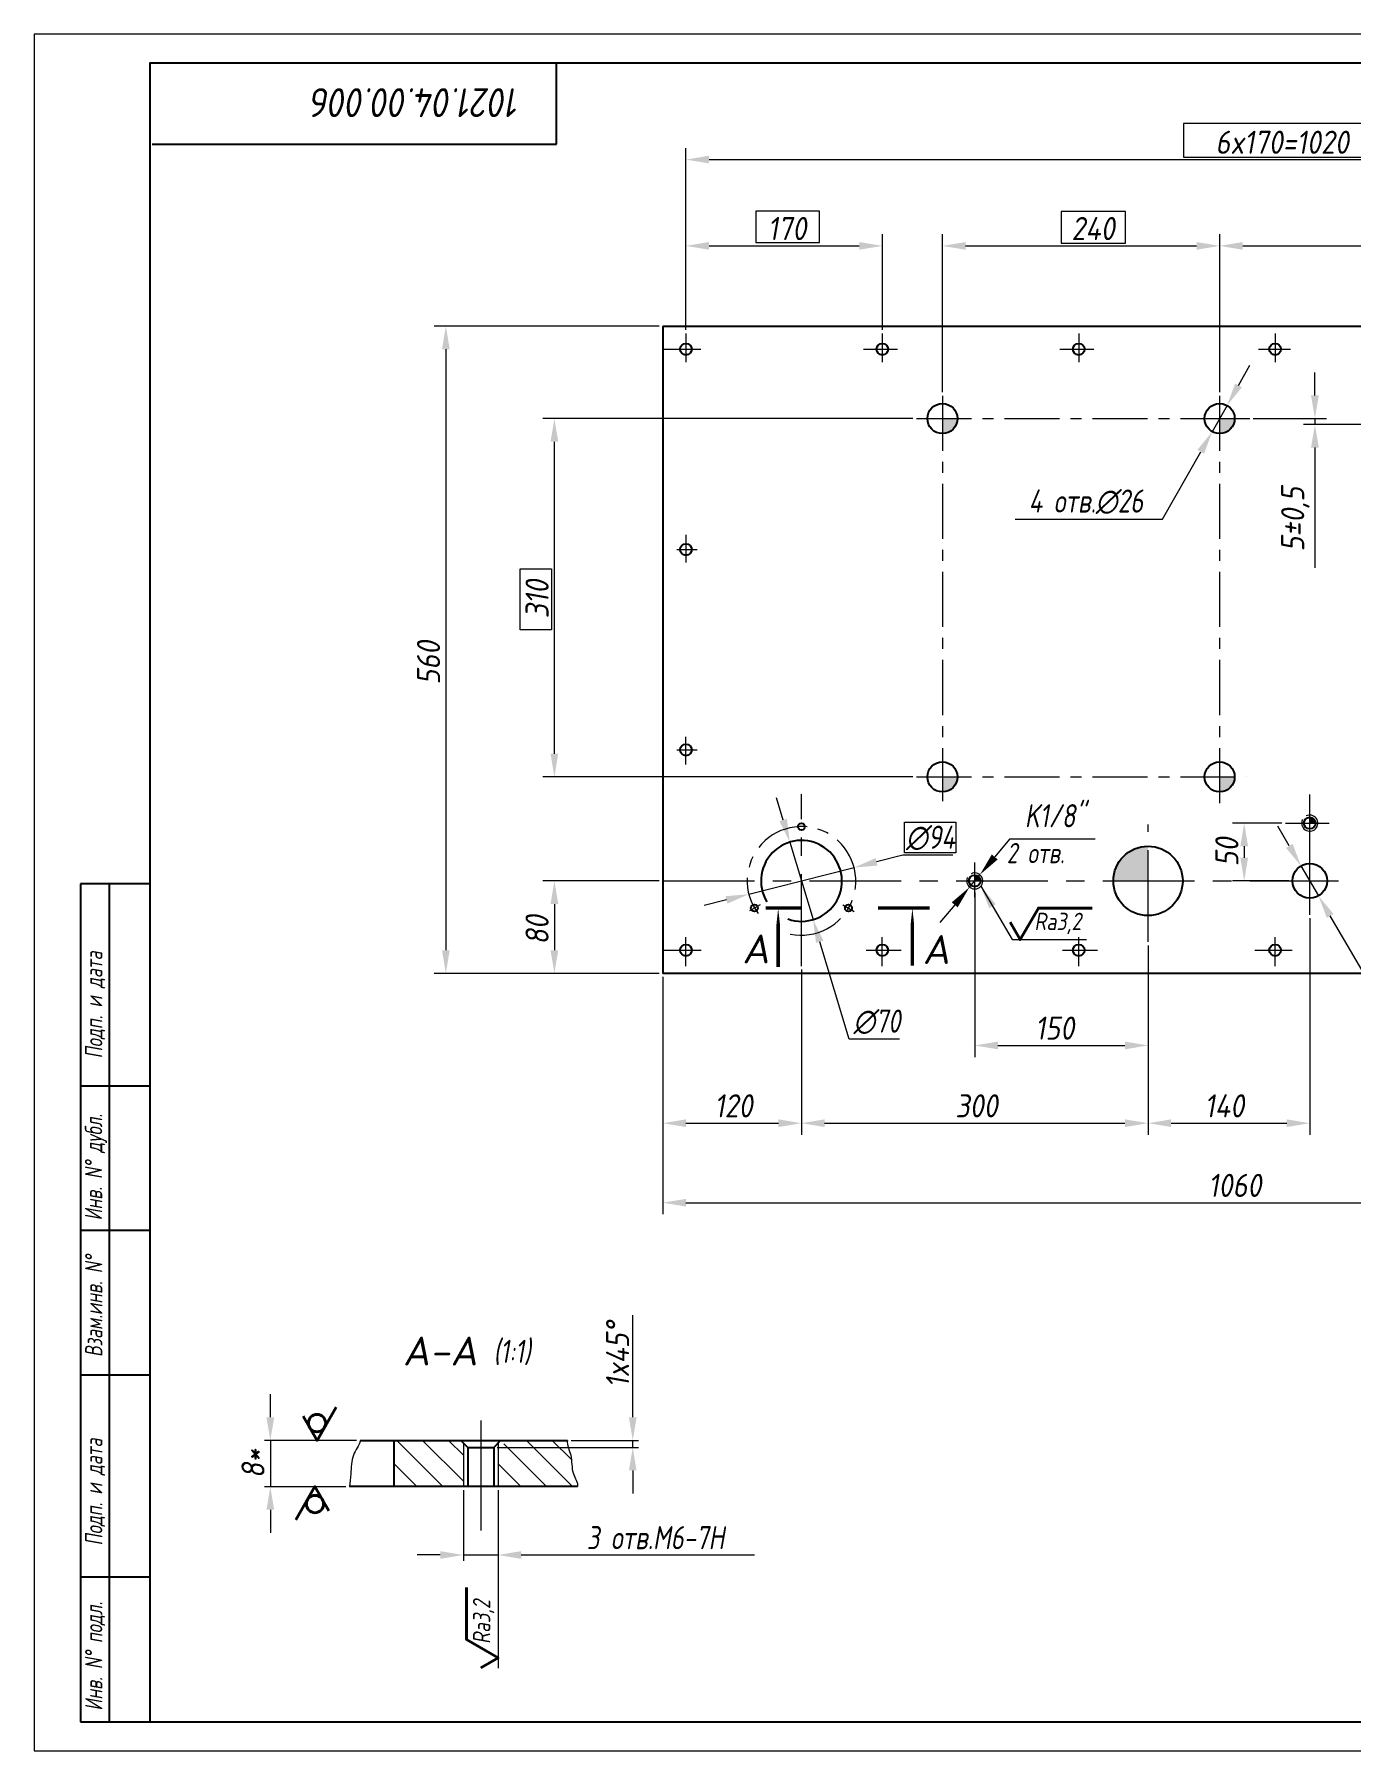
# Model space of a CAD drawing. Header units: millimetres. Extents: x 2375 to 2795, y 86 to 383.
# Drawn here: x 2374.9 to 2602.8, y 85.9 to 382.9 of the extents above; entities that cross this region are included whole.
import ezdxf

# ---------------------------------------------------------------- set-up
doc = ezdxf.new("R2010")
doc.units = ezdxf.units.MM
doc.linetypes.add('CENTER', pattern=[50.8, 31.75, -6.35, 6.35, -6.35])
for name, color, linetype, lineweight in [('Ax', 1, 'CENTER', 18), ('Dim', 3, 'Continuous', 40), ('Hatch', 5, 'Continuous', 18), ('Slim', 8, 'Continuous', 18), ('Text', 2, 'Continuous', 40), ('Wide', 31, 'Continuous', 60)]:
    doc.layers.add(name, color=color, linetype=linetype, lineweight=lineweight)
doc.styles.add('курсив', font='romans.shx', dxfattribs={"oblique": 10})
doc.styles.add('курсив 0_75', font='romans.shx', dxfattribs={"width": 0.75, "oblique": 10})
doc.styles.add('курсив 0_85', font='romans.shx', dxfattribs={"width": 0.85, "oblique": 10})
doc.dimstyles.new('L.Arrow', dxfattribs={"dimtxt": 4, "dimasz": 4, "dimexe": 2, "dimexo": 0.625, "dimgap": 1, "dimtad": 1, "dimlfac": 5, "dimtxsty": 'курсив 0_85', "dimcen": 0, "dimclrd": 256, "dimclre": 256, "dimclrt": 256, "dimadec": 1, "dimazin": 0, "dimtp": 0.0165, "dimtm": 0.0075, "dimtfac": 1, "dimtmove": 0, "dimatfit": 3, "dimfxl": 1, "dimlwd": 18, "dimlwe": 18, "dimarcsym": 0})
doc.dimstyles.new('к1_1', dxfattribs={"dimtxt": 4, "dimasz": 4, "dimexe": 1, "dimexo": 0.625, "dimtad": 1, "dimtxsty": 'курсив 0_85', "dimcen": 0, "dimadec": 0, "dimazin": 0, "dimtfac": 1, "dimtmove": 0, "dimatfit": 3, "dimldrblk": 'DOTSMALL', "dimfxl": 1, "dimlwd": 18, "dimlwe": 18, "dimarcsym": 0})
doc.dimstyles.new('к1_1с', dxfattribs={"dimtxt": 4, "dimasz": 4, "dimexe": 1, "dimexo": 0.625, "dimgap": 1, "dimtad": 1, "dimtxsty": 'курсив 0_85', "dimcen": 0, "dimadec": 0, "dimazin": 0, "dimtfac": 1, "dimtmove": 0, "dimatfit": 3, "dimldrblk": 'DOTSMALL', "dimfxl": 1, "dimlwd": 18, "dimlwe": 18, "dimarcsym": 0})
doc.dimstyles.new('к1_1св', dxfattribs={"dimtxt": 4, "dimasz": 4, "dimexe": 2, "dimexo": 0.625, "dimgap": 1, "dimtad": 1, "dimtoh": 1, "dimtxsty": 'курсив 0_75', "dimcen": 0, "dimadec": 0, "dimazin": 0, "dimtfac": 1, "dimtmove": 0, "dimatfit": 3, "dimldrblk": 'DOTSMALL', "dimfxl": 1, "dimlwd": 18, "dimlwe": 18, "dimarcsym": 0})
doc.dimstyles.new('к1_5', dxfattribs={"dimtxt": 4, "dimasz": 4, "dimexe": 2, "dimexo": 0.625, "dimgap": 1, "dimtad": 1, "dimlfac": 5, "dimtxsty": 'курсив 0_85', "dimcen": 0, "dimadec": 1, "dimazin": 0, "dimtp": 0.0165, "dimtm": 0.0075, "dimtfac": 1, "dimtmove": 0, "dimatfit": 3, "dimldrblk": 'DOTSMALL', "dimfxl": 1, "dimlwd": 18, "dimlwe": 18, "dimarcsym": 0})

# ---------------------------------------------------------------- blocks, each defined once
blk = doc.blocks.new('*D201')
at = {"layer": 'Defpoints', "color": 0, "transparency": 16777216}
for p in [(2483.74, 236.39), (2464.96, 220.39), (2483.74, 220.39)]:
    blk.add_point(p, dxfattribs=at)
at = {"layer": 'Dim', "color": 0, "lineweight": 18, "transparency": 16777216}
for p, q in [((2483.11, 236.39), (2462.96, 236.39)), ((2464.96, 232.39), (2464.96, 224.39)), ((2483.11, 220.39), (2462.96, 220.39))]:
    blk.add_line(p, q, dxfattribs=at)
at = {"layer": 'Dim', "color": 0, "transparency": 16777216}
for points in [[(2464.29, 232.39), (2465.63, 232.39), (2464.96, 236.39)], [(2464.29, 224.39), (2465.63, 224.39), (2464.96, 220.39)]]:
    blk.add_solid(points, dxfattribs=at)
at = {"layer": 'Dim', "color": 0, "transparency": 16777216, "insert": (2461.96, 227.92), "char_height": 4, "attachment_point": 5, "rotation": 90, "style": 'курсив 0_85'}
blk.add_mtext('80', dxfattribs=at)
blk = doc.blocks.new('_DotSmall')
at = {"color": 0, "linetype": 'ByBlock', "const_width": 0.5}
blk.add_lwpolyline([(-122670.927, 17467.939, 1), (-122670.802, 17467.939, 1)], format="xyb", close=True, dxfattribs=at)
blk = doc.blocks.new('*D203')
at = {"layer": 'Defpoints', "color": 0, "transparency": 16777216}
for p in [(2464.96, 316.39), (2527.63, 316.39), (2527.63, 254.39)]:
    blk.add_point(p, dxfattribs=at)
at = {"layer": 'Dim', "color": 0, "lineweight": 18, "transparency": 16777216}
for p, q in [((2527.01, 316.39), (2462.96, 316.39)), ((2464.96, 258.39), (2464.96, 312.39)), ((2527.01, 254.39), (2462.96, 254.39))]:
    blk.add_line(p, q, dxfattribs=at)
at = {"layer": 'Dim', "color": 0, "transparency": 16777216}
for points in [[(2464.29, 312.39), (2465.63, 312.39), (2464.96, 316.39)], [(2464.29, 258.39), (2465.63, 258.39), (2464.96, 254.39)]]:
    blk.add_solid(points, dxfattribs=at)
at = {"layer": 'Dim', "color": 0, "transparency": 16777216, "insert": (2461.96, 285.16), "char_height": 4, "attachment_point": 5, "rotation": 90, "style": 'курсив 0_85'}
blk.add_mtext('310', dxfattribs=at)
blk = doc.blocks.new('*D204')
at = {"layer": 'Defpoints', "color": 0, "transparency": 16777216}
for p in [(2483.74, 220.39), (2507.74, 221.66), (2507.74, 194.47)]:
    blk.add_point(p, dxfattribs=at)
at = {"layer": 'Dim', "color": 0, "lineweight": 18, "transparency": 16777216}
for p, q in [((2507.74, 221.04), (2507.74, 192.47)), ((2483.74, 219.77), (2483.74, 192.47)), ((2487.74, 194.47), (2503.74, 194.47))]:
    blk.add_line(p, q, dxfattribs=at)
at = {"layer": 'Dim', "color": 0, "transparency": 16777216}
for points in [[(2487.74, 195.13), (2487.74, 193.8), (2483.74, 194.47)], [(2503.74, 195.13), (2503.74, 193.8), (2507.74, 194.47)]]:
    blk.add_solid(points, dxfattribs=at)
at = {"layer": 'Dim', "color": 0, "transparency": 16777216, "insert": (2495.97, 197.47), "char_height": 4, "attachment_point": 5, "style": 'курсив 0_85'}
blk.add_mtext('120', dxfattribs=at)
blk = doc.blocks.new('*D205')
at = {"layer": 'Defpoints', "color": 0, "transparency": 16777216}
for p in [(2567.74, 225.85), (2507.74, 221.66), (2567.74, 194.47)]:
    blk.add_point(p, dxfattribs=at)
at = {"layer": 'Dim', "color": 0, "lineweight": 18, "transparency": 16777216}
for p, q in [((2567.74, 225.22), (2567.74, 192.47)), ((2507.74, 221.04), (2507.74, 192.47)), ((2511.74, 194.47), (2563.74, 194.47))]:
    blk.add_line(p, q, dxfattribs=at)
at = {"layer": 'Dim', "color": 0, "transparency": 16777216}
for points in [[(2511.74, 195.13), (2511.74, 193.8), (2507.74, 194.47)], [(2563.74, 195.13), (2563.74, 193.8), (2567.74, 194.47)]]:
    blk.add_solid(points, dxfattribs=at)
at = {"layer": 'Dim', "color": 0, "transparency": 16777216, "insert": (2538.05, 197.47), "char_height": 4, "attachment_point": 5, "style": 'курсив 0_85'}
blk.add_mtext('300', dxfattribs=at)
blk = doc.blocks.new('*D206')
at = {"layer": 'Defpoints', "color": 0, "transparency": 16777216}
for p in [(2595.74, 230.55), (2567.74, 225.85), (2595.74, 194.47)]:
    blk.add_point(p, dxfattribs=at)
at = {"layer": 'Dim', "color": 0, "lineweight": 18, "transparency": 16777216}
for p, q in [((2595.74, 229.92), (2595.74, 192.47)), ((2567.74, 225.22), (2567.74, 192.47)), ((2571.74, 194.47), (2591.74, 194.47))]:
    blk.add_line(p, q, dxfattribs=at)
at = {"layer": 'Dim', "color": 0, "transparency": 16777216}
for points in [[(2571.74, 195.13), (2571.74, 193.8), (2567.74, 194.47)], [(2591.74, 195.13), (2591.74, 193.8), (2595.74, 194.47)]]:
    blk.add_solid(points, dxfattribs=at)
at = {"layer": 'Dim', "color": 0, "transparency": 16777216, "insert": (2580.96, 197.47), "char_height": 4, "attachment_point": 5, "style": 'курсив 0_85'}
blk.add_mtext('140', dxfattribs=at)
blk = doc.blocks.new('*D210')
at = {"layer": 'Defpoints', "color": 0, "transparency": 16777216}
for p in [(2521.74, 346.28), (2487.74, 331.13), (2521.74, 331.13)]:
    blk.add_point(p, dxfattribs=at)
at = {"layer": 'Dim', "color": 0, "lineweight": 18, "transparency": 16777216}
for p, q in [((2487.74, 331.75), (2487.74, 348.28)), ((2521.74, 331.75), (2521.74, 348.28)), ((2491.74, 346.28), (2517.74, 346.28))]:
    blk.add_line(p, q, dxfattribs=at)
at = {"layer": 'Dim', "color": 0, "transparency": 16777216}
for points in [[(2491.74, 346.94), (2491.74, 345.61), (2487.74, 346.28)], [(2517.74, 346.94), (2517.74, 345.61), (2521.74, 346.28)]]:
    blk.add_solid(points, dxfattribs=at)
at = {"layer": 'Dim', "color": 0, "transparency": 16777216, "insert": (2505.25, 349.28), "char_height": 4, "attachment_point": 5, "style": 'курсив 0_85'}
blk.add_mtext('170', dxfattribs=at)
blk = doc.blocks.new('*D211')
at = {"layer": 'Defpoints', "color": 0, "transparency": 16777216}
for p in [(2691.74, 361.21), (2487.74, 331.13), (2691.74, 331.13)]:
    blk.add_point(p, dxfattribs=at)
at = {"layer": 'Dim', "color": 0, "lineweight": 18, "transparency": 16777216}
for p, q in [((2487.74, 331.75), (2487.74, 363.21)), ((2691.74, 331.75), (2691.74, 363.21)), ((2491.74, 361.21), (2687.74, 361.21))]:
    blk.add_line(p, q, dxfattribs=at)
at = {"layer": 'Dim', "color": 0, "transparency": 16777216}
for points in [[(2491.74, 361.88), (2491.74, 360.55), (2487.74, 361.21)], [(2687.74, 361.88), (2687.74, 360.55), (2691.74, 361.21)]]:
    blk.add_solid(points, dxfattribs=at)
at = {"layer": 'Dim', "color": 0, "transparency": 16777216, "insert": (2590.96, 364.21), "char_height": 4, "attachment_point": 5, "style": 'курсив 0_85'}
blk.add_mtext('6x170=1020', dxfattribs=at)
blk = doc.blocks.new('*D214')
at = {"layer": 'Defpoints', "color": 0, "transparency": 16777216}
for p in [(2581.42, 318.66), (2578.85, 314.13)]:
    blk.add_point(p, dxfattribs=at)
at = {"layer": 'Dim', "color": 0, "lineweight": 18, "transparency": 16777216}
for p, q in [((2583.4, 322.13), (2585.37, 325.61)), ((2581.42, 318.66), (2578.85, 314.13)), ((2570.25, 299), (2576.87, 310.66)), ((2544.74, 299), (2570.25, 299))]:
    blk.add_line(p, q, dxfattribs=at)
at = {"layer": 'Dim', "color": 0, "transparency": 16777216}
for points in [[(2582.82, 322.46), (2583.98, 321.8), (2581.42, 318.66)], [(2576.29, 310.99), (2577.45, 310.33), (2578.85, 314.13)]]:
    blk.add_solid(points, dxfattribs=at)
at = {"layer": 'Dim', "color": 0, "transparency": 16777216, "insert": (2556.99, 302), "char_height": 4, "attachment_point": 5, "style": 'курсив 0_75'}
blk.add_mtext('4 отв.∅26 ', dxfattribs=at)
blk = doc.blocks.new('*D215')
at = {"layer": 'Defpoints', "color": 0, "transparency": 16777216}
for p in [(2594.22, 238.99), (2597.25, 233.8)]:
    blk.add_point(p, dxfattribs=at)
at = {"layer": 'Dim', "color": 0, "lineweight": 18, "transparency": 16777216}
for p, q in [((2592.2, 242.44), (2590.19, 245.89)), ((2594.22, 238.99), (2597.25, 233.8)), ((2612.98, 206.88), (2599.27, 230.35)), ((2630.55, 206.88), (2612.98, 206.88))]:
    blk.add_line(p, q, dxfattribs=at)
at = {"layer": 'Dim', "color": 0, "transparency": 16777216}
for points in [[(2592.78, 242.78), (2591.63, 242.1), (2594.22, 238.99)], [(2599.84, 230.69), (2598.69, 230.01), (2597.25, 233.8)]]:
    blk.add_solid(points, dxfattribs=at)
at = {"layer": 'Dim', "color": 0, "transparency": 16777216, "insert": (2622.26, 209.88), "char_height": 4, "attachment_point": 5, "style": 'курсив 0_75'}
blk.add_mtext('∅30H12', dxfattribs=at)
blk = doc.blocks.new('*D216')
at = {"layer": 'Defpoints', "color": 0, "transparency": 16777216}
for p in [(2516.85, 238.7), (2498.62, 234.09)]:
    blk.add_point(p, dxfattribs=at)
at = {"layer": 'Dim', "color": 0, "lineweight": 18, "transparency": 16777216}
for p, q in [((2525.26, 240.83), (2520.73, 239.68)), ((2533.92, 240.83), (2525.26, 240.83)), ((2498.62, 234.09), (2516.85, 238.7)), ((2494.74, 233.11), (2490.87, 232.12))]:
    blk.add_line(p, q, dxfattribs=at)
at = {"layer": 'Dim', "color": 0, "transparency": 16777216}
for points in [[(2520.56, 240.33), (2520.89, 239.04), (2516.85, 238.7)], [(2494.58, 233.75), (2494.91, 232.46), (2498.62, 234.09)]]:
    blk.add_solid(points, dxfattribs=at)
at = {"layer": 'Dim', "color": 0, "transparency": 16777216, "insert": (2530.09, 243.83), "char_height": 4, "attachment_point": 5, "style": 'курсив 0_75'}
blk.add_mtext('∅94', dxfattribs=at)
blk = doc.blocks.new('*D217')
at = {"layer": 'Defpoints', "color": 0, "transparency": 16777216}
for p in [(2505.72, 243.1), (2509.75, 229.69)]:
    blk.add_point(p, dxfattribs=at)
at = {"layer": 'Dim', "color": 0, "lineweight": 18, "transparency": 16777216}
for p, q in [((2504.57, 246.93), (2503.42, 250.76)), ((2505.72, 243.1), (2509.75, 229.69)), ((2515.97, 209), (2510.9, 225.86)), ((2524.68, 209), (2515.97, 209))]:
    blk.add_line(p, q, dxfattribs=at)
at = {"layer": 'Dim', "color": 0, "transparency": 16777216}
for points in [[(2505.21, 247.12), (2503.93, 246.74), (2505.72, 243.1)], [(2511.54, 226.05), (2510.26, 225.67), (2509.75, 229.69)]]:
    blk.add_solid(points, dxfattribs=at)
at = {"layer": 'Dim', "color": 0, "transparency": 16777216, "insert": (2520.82, 212), "char_height": 4, "attachment_point": 5, "style": 'курсив 0_75'}
blk.add_mtext('∅70', dxfattribs=at)
blk = doc.blocks.new('*D218')
at = {"layer": 'Defpoints', "color": 0, "transparency": 16777216}
for p in [(2636.74, 346.28), (2636.74, 326.71), (2580.14, 320.34)]:
    blk.add_point(p, dxfattribs=at)
at = {"layer": 'Dim', "color": 0, "lineweight": 18, "transparency": 16777216}
for p, q in [((2580.14, 320.97), (2580.14, 348.28)), ((2636.74, 327.33), (2636.74, 348.28)), ((2584.14, 346.28), (2632.74, 346.28))]:
    blk.add_line(p, q, dxfattribs=at)
at = {"layer": 'Dim', "color": 0, "transparency": 16777216}
for points in [[(2584.14, 346.94), (2584.14, 345.61), (2580.14, 346.28)], [(2632.74, 346.94), (2632.74, 345.61), (2636.74, 346.28)]]:
    blk.add_solid(points, dxfattribs=at)
at = {"layer": 'Dim', "color": 0, "transparency": 16777216, "insert": (2611.08, 349.28), "char_height": 4, "attachment_point": 5, "style": 'курсив 0_85'}
blk.add_mtext('283%%p1', dxfattribs=at)
blk = doc.blocks.new('*D220')
at = {"layer": 'Defpoints', "color": 0, "transparency": 16777216}
for p in [(2585.34, 316.39), (2596.63, 315.39), (2612.1, 315.39)]:
    blk.add_point(p, dxfattribs=at)
at = {"layer": 'Dim', "color": 0, "lineweight": 18, "transparency": 16777216}
for p, q in [((2596.63, 320.39), (2596.63, 324.39)), ((2585.96, 316.39), (2598.63, 316.39)), ((2611.48, 315.39), (2594.63, 315.39)), ((2596.63, 316.39), (2596.63, 315.39)), ((2596.63, 311.39), (2596.63, 290.58))]:
    blk.add_line(p, q, dxfattribs=at)
at = {"layer": 'Dim', "color": 0, "transparency": 16777216}
for points in [[(2595.96, 320.39), (2597.3, 320.39), (2596.63, 316.39)], [(2595.96, 311.39), (2597.3, 311.39), (2596.63, 315.39)]]:
    blk.add_solid(points, dxfattribs=at)
at = {"layer": 'Dim', "color": 0, "transparency": 16777216, "insert": (2593.25, 298.99), "char_height": 4, "attachment_point": 5, "rotation": 90, "style": 'курсив 0_85'}
blk.add_mtext('5%%p0,5', dxfattribs=at)
blk = doc.blocks.new('*D222')
at = {"layer": 'Defpoints', "color": 0, "transparency": 16777216}
for p in [(2580.14, 346.28), (2532.14, 320.34), (2580.14, 320.34)]:
    blk.add_point(p, dxfattribs=at)
at = {"layer": 'Dim', "color": 0, "lineweight": 18, "transparency": 16777216}
for p, q in [((2532.14, 320.97), (2532.14, 348.28)), ((2580.14, 320.97), (2580.14, 348.28)), ((2536.14, 346.28), (2576.14, 346.28))]:
    blk.add_line(p, q, dxfattribs=at)
at = {"layer": 'Dim', "color": 0, "transparency": 16777216}
for points in [[(2536.14, 346.94), (2536.14, 345.61), (2532.14, 346.28)], [(2576.14, 346.94), (2576.14, 345.61), (2580.14, 346.28)]]:
    blk.add_solid(points, dxfattribs=at)
at = {"layer": 'Dim', "color": 0, "transparency": 16777216, "insert": (2558.23, 349.28), "char_height": 4, "attachment_point": 5, "style": 'курсив 0_85'}
blk.add_mtext('240', dxfattribs=at)
blk = doc.blocks.new('*D223')
at = {"layer": 'Defpoints', "color": 0, "transparency": 16777216}
for p in [(2449.21, 131.57), (2455.21, 131.57), (2455.21, 119.75)]:
    blk.add_point(p, dxfattribs=at)
at = {"layer": 'Dim', "color": 0, "lineweight": 18, "transparency": 16777216}
for p, q in [((2449.21, 130.95), (2449.21, 118.75)), ((2455.21, 130.95), (2455.21, 118.75)), ((2445.21, 119.75), (2441.21, 119.75)), ((2449.21, 119.75), (2455.21, 119.75)), ((2459.21, 119.75), (2499.61, 119.75))]:
    blk.add_line(p, q, dxfattribs=at)
at = {"layer": 'Dim', "color": 0, "transparency": 16777216}
for points in [[(2445.21, 120.41), (2445.21, 119.08), (2449.21, 119.75)], [(2459.21, 120.41), (2459.21, 119.08), (2455.21, 119.75)]]:
    blk.add_solid(points, dxfattribs=at)
at = {"layer": 'Dim', "color": 0, "transparency": 16777216, "insert": (2482.46, 122.75), "char_height": 4, "attachment_point": 5, "style": 'курсив 0_75'}
blk.add_mtext('3 отв.M6-7H ', dxfattribs=at)
blk = doc.blocks.new('*D224')
at = {"layer": 'Defpoints', "color": 0, "transparency": 16777216}
for p in [(2454.46, 138.37), (2467.22, 139.57), (2478.53, 139.57)]:
    blk.add_point(p, dxfattribs=at)
at = {"layer": 'Dim', "color": 0, "lineweight": 18, "transparency": 16777216}
for p, q in [((2478.53, 143.57), (2478.53, 161.26)), ((2455.08, 138.37), (2479.53, 138.37)), ((2467.84, 139.57), (2479.53, 139.57)), ((2478.53, 138.37), (2478.53, 139.57)), ((2478.53, 134.37), (2478.53, 130.37))]:
    blk.add_line(p, q, dxfattribs=at)
at = {"layer": 'Dim', "color": 0, "transparency": 16777216}
for points in [[(2477.86, 143.57), (2479.19, 143.57), (2478.53, 139.57)], [(2477.86, 134.37), (2479.19, 134.37), (2478.53, 138.37)]]:
    blk.add_solid(points, dxfattribs=at)
at = {"layer": 'Dim', "color": 0, "transparency": 16777216, "insert": (2475.9, 154.42), "char_height": 4, "attachment_point": 5, "rotation": 90, "style": 'курсив 0_85'}
blk.add_mtext('1x45%%d', dxfattribs=at)
blk = doc.blocks.new('*D225')
at = {"layer": 'Defpoints', "color": 0, "transparency": 16777216}
for p in [(2483.74, 332.39), (2446.17, 220.39), (2483.74, 220.39)]:
    blk.add_point(p, dxfattribs=at)
at = {"layer": 'Dim', "color": 0, "lineweight": 18, "transparency": 16777216}
for p, q in [((2483.11, 332.39), (2444.17, 332.39)), ((2446.17, 328.39), (2446.17, 224.39)), ((2483.11, 220.39), (2444.17, 220.39))]:
    blk.add_line(p, q, dxfattribs=at)
at = {"layer": 'Dim', "color": 0, "transparency": 16777216}
for points in [[(2445.5, 328.39), (2446.83, 328.39), (2446.17, 332.39)], [(2445.5, 224.39), (2446.83, 224.39), (2446.17, 220.39)]]:
    blk.add_solid(points, dxfattribs=at)
at = {"layer": 'Dim', "color": 0, "transparency": 16777216, "insert": (2443.17, 274.15), "char_height": 4, "attachment_point": 5, "rotation": 90, "style": 'курсив 0_85'}
blk.add_mtext('560', dxfattribs=at)
blk = doc.blocks.new('*D226')
at = {"layer": 'Defpoints', "color": 0, "transparency": 16777216}
for p in [(2483.74, 220.39), (2695.74, 220.39), (2695.74, 180.71)]:
    blk.add_point(p, dxfattribs=at)
at = {"layer": 'Dim', "color": 0, "lineweight": 18, "transparency": 16777216}
for p, q in [((2483.74, 219.77), (2483.74, 178.71)), ((2695.74, 219.77), (2695.74, 178.71)), ((2487.74, 180.71), (2691.74, 180.71))]:
    blk.add_line(p, q, dxfattribs=at)
at = {"layer": 'Dim', "color": 0, "transparency": 16777216}
for points in [[(2487.74, 181.37), (2487.74, 180.04), (2483.74, 180.71)], [(2691.74, 181.37), (2691.74, 180.04), (2695.74, 180.71)]]:
    blk.add_solid(points, dxfattribs=at)
at = {"layer": 'Dim', "color": 0, "transparency": 16777216, "insert": (2582.77, 183.71), "char_height": 4, "attachment_point": 5, "style": 'курсив 0_85'}
blk.add_mtext('1060', dxfattribs=at)
blk = doc.blocks.new('*D227')
at = {"layer": 'Defpoints', "color": 0, "transparency": 16777216}
for p in [(2431.33, 139.57), (2415.78, 131.57), (2429.51, 131.57)]:
    blk.add_point(p, dxfattribs=at)
at = {"layer": 'Dim', "color": 0, "lineweight": 18, "transparency": 16777216}
for p, q in [((2415.78, 143.57), (2415.78, 147.57)), ((2430.7, 139.57), (2414.78, 139.57)), ((2415.78, 139.57), (2415.78, 131.57)), ((2428.88, 131.57), (2414.78, 131.57)), ((2415.78, 127.57), (2415.78, 123.57))]:
    blk.add_line(p, q, dxfattribs=at)
at = {"layer": 'Dim', "color": 0, "transparency": 16777216}
for points in [[(2415.11, 143.57), (2416.45, 143.57), (2415.78, 139.57)], [(2415.11, 127.57), (2416.45, 127.57), (2415.78, 131.57)]]:
    blk.add_solid(points, dxfattribs=at)
at = {"layer": 'Dim', "color": 0, "transparency": 16777216, "insert": (2412.78, 135.57), "char_height": 4, "attachment_point": 5, "rotation": 90, "style": 'курсив 0_85'}
blk.add_mtext('8*', dxfattribs=at)
blk = doc.blocks.new('*D298')
at = {"layer": 'Defpoints', "color": 0, "transparency": 16777216}
for p in [(2536.84, 235.32), (2538.63, 237.47)]:
    blk.add_point(p, dxfattribs=at)
at = {"layer": 'Dim', "color": 0, "lineweight": 18, "transparency": 16777216}
for p, q in [((2543.78, 243.63), (2541.2, 240.54)), ((2558.59, 243.63), (2543.78, 243.63)), ((2536.84, 235.32), (2538.63, 237.47)), ((2534.27, 232.25), (2531.71, 229.18))]:
    blk.add_line(p, q, dxfattribs=at)
at = {"layer": 'Dim', "color": 0, "transparency": 16777216}
for points in [[(2540.69, 240.97), (2541.71, 240.11), (2538.63, 237.47)], [(2533.76, 232.68), (2534.78, 231.82), (2536.84, 235.32)]]:
    blk.add_solid(points, dxfattribs=at)
at = {"layer": 'Dim', "color": 0, "transparency": 16777216, "insert": (2551.68, 247.67), "char_height": 4, "attachment_point": 5, "style": 'курсив 0_75'}
blk.add_mtext('K1/8"', dxfattribs=at)
blk = doc.blocks.new('*D299')
at = {"layer": 'Defpoints', "color": 0, "transparency": 16777216}
for p in [(2537.74, 234.99), (2567.74, 225.85), (2567.74, 207.92)]:
    blk.add_point(p, dxfattribs=at)
at = {"layer": 'Dim', "color": 0, "lineweight": 18, "transparency": 16777216}
for p, q in [((2537.74, 234.37), (2537.74, 205.92)), ((2567.74, 225.22), (2567.74, 205.92)), ((2541.74, 207.92), (2563.74, 207.92))]:
    blk.add_line(p, q, dxfattribs=at)
at = {"layer": 'Dim', "color": 0, "transparency": 16777216}
for points in [[(2541.74, 208.59), (2541.74, 207.25), (2537.74, 207.92)], [(2563.74, 208.59), (2563.74, 207.25), (2567.74, 207.92)]]:
    blk.add_solid(points, dxfattribs=at)
at = {"layer": 'Dim', "color": 0, "transparency": 16777216, "insert": (2551.58, 210.92), "char_height": 4, "attachment_point": 5, "style": 'курсив 0_85'}
blk.add_mtext('150', dxfattribs=at)
blk = doc.blocks.new('*D62')
at = {"layer": 'Defpoints', "color": 0, "transparency": 16777216}
for p in [(2591.54, 246.39), (2584.39, 236.39), (2592.74, 236.39)]:
    blk.add_point(p, dxfattribs=at)
at = {"layer": 'Dim', "color": 0, "lineweight": 18, "transparency": 16777216}
for p, q in [((2590.92, 246.39), (2582.39, 246.39)), ((2584.39, 242.39), (2584.39, 240.39)), ((2592.11, 236.39), (2582.39, 236.39))]:
    blk.add_line(p, q, dxfattribs=at)
at = {"layer": 'Dim', "color": 0, "transparency": 16777216}
for points in [[(2583.72, 242.39), (2585.05, 242.39), (2584.39, 246.39)], [(2583.72, 240.39), (2585.05, 240.39), (2584.39, 236.39)]]:
    blk.add_solid(points, dxfattribs=at)
at = {"layer": 'Dim', "color": 0, "transparency": 16777216, "insert": (2581.39, 241.4), "char_height": 4, "attachment_point": 5, "rotation": 90, "style": 'курсив 0_85'}
blk.add_mtext('50', dxfattribs=at)

msp = doc.modelspace()

# ---------------------------------------------------------------- hatches: boundary and pattern name
at = {"layer": 'Dim'}
h = msp.add_hatch(color=256, dxfattribs=at)
h.paths.add_polyline_path([(2582.7351, 316.3948), (2580.1351, 316.3948), (2580.1351, 313.7948, 0.41421356)])
h.paths.add_polyline_path([(2534.7351, 316.3948), (2532.1351, 316.3948), (2532.1351, 313.7948, 0.41421356)])
h.paths.add_polyline_path([(2582.7351, 254.3948), (2580.1351, 254.3948), (2580.1351, 251.7948, 0.41421356)])
h.paths.add_polyline_path([(2534.7351, 254.3948), (2532.1351, 254.3948), (2532.1351, 251.7948, 0.41421356)])
h = msp.add_hatch(color=256, dxfattribs=at)
h.paths.add_polyline_path([(2652.7351, 252.9948, 0.41421356), (2646.7351, 246.9948), (2652.7351, 246.9948)])
h.paths.add_polyline_path([(2561.7351, 236.3948), (2567.7351, 236.3948), (2567.7351, 242.3948, 0.41421356)])
for points in [[(2595.7351, 247.3948), (2595.7351, 246.3948), (2596.7351, 246.3948, 0.41421356)], [(2537.7351, 237.3948), (2537.7351, 236.3948), (2538.7351, 236.3948, 0.41421356)]]:
    msp.add_hatch(color=256, dxfattribs=at).paths.add_polyline_path(points)
at = {"layer": 'Hatch'}
h = msp.add_hatch(dxfattribs=at)
h.set_pattern_fill('ANSI31', color=256, angle=90, style=0)
h.set_pattern_definition([(135, (8037.7384, -15653.1005), (-2.24506403, -2.24506403), [])])
h.paths.add_polyline_path([(2437.207, 131.5718), (2448.207, 131.5718), (2448.207, 138.9718), (2447.607, 139.5718), (2437.207, 139.5718)])
h.paths.add_polyline_path([(2448.207, 131.5718), (2449.207, 131.5718), (2449.207, 137.9718), (2448.207, 138.9718)])
h.paths.add_polyline_path([(2455.207, 131.5718), (2456.207, 131.5718), (2456.207, 138.9718), (2455.207, 137.9718)])
h.paths.add_polyline_path([(2467.2002, 139.3692), (2467.2192, 139.5718), (2456.807, 139.5718), (2456.207, 138.9718), (2456.207, 131.5718), (2468.9776, 131.5718), (2468.9826, 131.7745), (2468.963, 131.9743), (2468.9223, 132.1716), (2468.8642, 132.3669), (2468.7924, 132.5606), (2468.7104, 132.7533), (2468.622, 132.9453), (2468.5306, 133.1373), (2468.44, 133.3296), (2468.3537, 133.5227), (2468.2755, 133.7172), (2468.2085, 133.9134), (2468.153, 134.1113), (2468.1075, 134.3109), (2468.0707, 134.5118), (2468.0411, 134.714), (2468.0174, 134.9172), (2467.9982, 135.1212), (2467.9821, 135.326), (2467.9676, 135.5311), (2467.9535, 135.7366), (2467.9382, 135.9422), (2467.9204, 136.1477), (2467.8988, 136.3529), (2467.8718, 136.5577), (2467.8381, 136.7619), (2467.7964, 136.9652), (2467.7454, 137.1676), (2467.686, 137.369), (2467.6209, 137.5696), (2467.5525, 137.7696), (2467.4835, 137.9692), (2467.4165, 138.1686), (2467.354, 138.3678), (2467.2987, 138.5672), (2467.2531, 138.7668), (2467.2197, 138.9669), (2467.2012, 139.1677)])

# ---------------------------------------------------------------- linework, layer by layer
for p, q in [((2465.3291, 363.8935), (2465.3291, 377.8935)), ((2395.3291, 363.8935), (2465.3291, 363.8935)), ((2483.7351, 332.3948), (2695.7351, 332.3948)), ((2483.7351, 332.3948), (2483.7351, 220.3948)), ((2394.9164, 235.8874), (2382.9164, 235.8874)), ((2382.9164, 235.8874), (2382.9164, 90.8874)), ((2387.9169, 90.9577), (2387.9169, 235.8874)), ((2695.7351, 220.3948), (2483.7351, 220.3948)), ((2394.8471, 200.8877), (2382.9164, 200.8863)), ((2394.8299, 175.8877), (2382.9164, 175.8881)), ((2394.9164, 150.8878), (2382.9164, 150.8899)), ((2431.3293, 139.5718), (2467.2192, 139.5718)), ((2437.207, 131.5718), (2437.207, 139.5718)), ((2449.957, 138.3718), (2448.757, 139.5718)), ((2449.957, 138.3718), (2449.957, 131.5718)), ((2449.957, 138.3718), (2454.457, 138.3718)), ((2454.457, 138.3718), (2455.657, 139.5718)), ((2454.457, 138.3718), (2454.457, 131.5718)), ((2468.9776, 131.5718), (2429.5067, 131.5718)), ((2394.9164, 115.887), (2382.9164, 115.887)), ((2382.9164, 90.8874), (2394.9164, 90.8874))]:
    msp.add_line(p, q)
msp.add_lwpolyline([(2394.9164, 90.8874), (2789.9164, 90.8874), (2789.9164, 377.8874), (2394.9164, 377.8874)], close=True)
for points in [[(2503.7068, 221.5162, 0.6, 0.6, 0), (2503.7068, 224.6948, 1.5, 0, 0), (2503.7068, 231.6948, 0.6, 0.6, 0), (2501.559, 231.6948, 0.6, 0.6, 0), (2507.6044, 231.6948, 0.6, 0.6, 0)], [(2526.9389, 221.7213, 0.6, 0.6, 0), (2526.9389, 224.6948, 1.5, 0, 0), (2526.9389, 231.6948, 0.6, 0.6, 0), (2529.9389, 231.6948, 0.6, 0.6, 0), (2520.9915, 231.6948, 0.6, 0.6, 0)]]:
    msp.add_lwpolyline(points, format="xyseb")
for centre, radius in [((2487.7351, 328.3948), 1), ((2521.7351, 328.3948), 1), ((2555.7351, 328.3948), 1), ((2589.7351, 328.3948), 1), ((2532.1351, 316.3948), 2.6), ((2580.1351, 316.3948), 2.6), ((2487.7351, 293.7281), 1), ((2487.7351, 259.0614), 1), ((2532.1351, 254.3948), 2.6), ((2580.1351, 254.3948), 2.6), ((2595.7351, 246.3948), 1), ((2507.7351, 245.7948), 0.6), ((2595.7351, 236.3948), 3), ((2537.7351, 236.3948), 1), ((2499.5945, 231.6948), 0.6), ((2515.8757, 231.6948), 0.6), ((2487.7351, 224.3948), 1), ((2521.7351, 224.3948), 1), ((2555.7351, 224.3948), 1), ((2589.7351, 224.3948), 1)]:
    msp.add_circle(centre, radius)
at = {"ltscale": 0.7}
msp.add_circle((2567.7351, 236.3948), 6, dxfattribs=at)
msp.add_arc((2507.7351, 236.3948), 7, 250.347385, 211.371526)
at = {"layer": 'Ax'}
for p, q in [((2487.7351, 331.1273), (2487.7351, 326.1367)), ((2521.7351, 331.1273), (2521.7351, 326.1367)), ((2555.7351, 331.1273), (2555.7351, 326.1367)), ((2589.7351, 331.1273), (2589.7351, 326.1367)), ((2483.9351, 328.3948), (2490.2988, 328.3948)), ((2518.4842, 328.3948), (2524.3646, 328.3948)), ((2552.4842, 328.3948), (2558.3646, 328.3948)), ((2586.8541, 328.3948), (2592.4296, 328.3948)), ((2575.6324, 316.3948), (2585.3354, 316.3948)), ((2487.7351, 296.2606), (2487.7351, 291.47)), ((2486.1402, 293.7281), (2489.6697, 293.7281)), ((2486.1402, 259.0614), (2489.6697, 259.0614)), ((2487.7351, 256.529), (2487.7351, 261.3196)), ((2595.7351, 230.5495), (2595.7351, 251.337)), ((2595.7351, 230.5495), (2595.7351, 241.7716)), ((2487.7351, 221.6623), (2487.7351, 226.6529)), ((2521.7351, 221.6623), (2521.7351, 226.6529)), ((2555.7351, 221.6623), (2555.7351, 226.6529)), ((2589.7351, 221.6623), (2589.7351, 226.6529)), ((2483.9351, 224.3948), (2490.3982, 224.3948)), ((2518.9555, 224.3948), (2524.9888, 224.3948)), ((2552.9555, 224.3948), (2558.9888, 224.3948)), ((2586.2389, 224.3948), (2592.6761, 224.3948)), ((2452.207, 143.0102), (2452.207, 123.9691))]:
    msp.add_line(p, q, dxfattribs=at)
at = {"layer": 'Ax', "ltscale": 0.3}
for p, q in [((2532.1351, 320.3401), (2532.1351, 250.1934)), ((2580.1351, 320.3401), (2580.1351, 248.3393)), ((2527.6324, 316.3948), (2575.6324, 316.3948)), ((2527.6324, 254.3948), (2584.7903, 254.3948))]:
    msp.add_line(p, q, dxfattribs=at)
at = {"layer": 'Ax', "lineweight": 20, "ltscale": 0.5}
for p, q in [((2507.7351, 221.6623), (2507.7351, 251.4202)), ((2567.7351, 225.8478), (2567.7351, 246.165)), ((2591.5407, 246.3948), (2599.1087, 246.3948)), ((2537.7351, 233.5511), (2537.7351, 239.6027)), ((2483.7351, 236.3948), (2600.7313, 236.3948))]:
    msp.add_line(p, q, dxfattribs=at)
at = {"layer": 'Ax', "ltscale": 0.5}
for p, q in [((2500.6052, 232.2783), (2498.7289, 231.1951)), ((2514.8877, 232.2652), (2516.8854, 231.1118))]:
    msp.add_line(p, q, dxfattribs=at)
at = {"layer": 'Ax', "ltscale": 0.3}
msp.add_arc((2507.7351, 236.3948), 9.4, 258.058108, 217.067297, dxfattribs=at)
at = {"layer": 'Hatch'}
for points, knots in [([(2431.3293, 139.5718), (2431.1943, 138.654), (2429.7311, 136.9916), (2429.8054, 134.1095), (2429.5731, 132.3029), (2429.5067, 131.5718)], [0, 0, 0, 0, 2.78282161, 6.09070465, 8.2930619, 8.2930619, 8.2930619, 8.2930619]), ([(2467.2192, 139.5718), (2467.0934, 138.7167), (2468.176, 136.8404), (2467.7661, 134.0254), (2469.0471, 132.3378), (2468.9776, 131.5718)], [0, 0, 0, 0, 2.59278671, 5.90340523, 8.21098874, 8.21098874, 8.21098874, 8.21098874])]:
    msp.add_open_spline(points, degree=3, knots=knots, dxfattribs=at)
at = {"layer": 'Slim'}
for p, q in [((2449.207, 139.1218), (2449.207, 131.5718)), ((2455.207, 139.1218), (2455.207, 131.5718)), ((2455.207, 118.7466), (2455.207, 100.1399))]:
    msp.add_line(p, q, dxfattribs=at)
for points in [[(2374.9164, 85.8874), (2794.9164, 85.8874), (2794.9164, 382.8874), (2374.9164, 382.8874)], [(2573.88, 361.6186), (2607.9489, 361.6186), (2607.9489, 367.4407), (2573.88, 367.4407)], [(2499.8077, 346.8421), (2510.8733, 346.8421), (2510.8733, 352.2614), (2499.8077, 352.2614)], [(2552.6944, 346.7666), (2563.8256, 346.7666), (2563.8256, 352.2345), (2552.6944, 352.2345)], [(2464.4727, 279.8678), (2459.0234, 279.8678), (2459.0234, 290.367), (2464.4727, 290.367)], [(2534.4745, 241.2557), (2525.5713, 241.2557), (2525.5713, 246.5725), (2534.4745, 246.5725)]]:
    msp.add_lwpolyline(points, close=True, dxfattribs=at)
for centre in [(2595.7351, 246.3948), (2537.7351, 236.3948)]:
    msp.add_arc(centre, 1.4, 154.176951, 117.137049, dxfattribs=at)
at = {"layer": 'Text'}
for points in [[(2543.8551, 229.2357), (2545.5924, 226.2267), (2548.7461, 231.689), (2558.0846, 231.689)], [(2421.4487, 143.7471), (2423.8605, 139.5718), (2427.1808, 145.3241)], [(2425.9245, 127.3964), (2423.5127, 131.5718), (2420.1924, 125.8195)], [(2452.1979, 100.2111), (2455.207, 101.9484), (2449.7446, 105.1021), (2449.7446, 114.1126)]]:
    msp.add_lwpolyline(points, dxfattribs=at)
for centre in [(2423.8605, 142.5718), (2423.5127, 128.5718)]:
    msp.add_circle(centre, 1.5, dxfattribs=at)

# ---------------------------------------------------------------- texts
at = {"layer": 'Text', "oblique": 10}
for s, height, rotation, style, width, p in [('1021.04.00.006', 5, 180, 'курсив', 0.85, (2459.0809, 373.5703)), ('Подп. и дата', 3, 90, 'курсив 0_75', 0.7, (2386.7063, 205.6706)), ('Инв. N%%D дубл.', 3, 90, 'курсив 0_75', 0.7, (2386.6726, 177.6345)), ('Взам.инв. N%%D', 3, 90, 'курсив 0_75', 0.7, (2386.7063, 154.0087)), ('Подп. и дата', 3, 90, 'курсив 0_75', 0.7, (2386.7063, 121.3834)), ('Инв. N%%D подл.', 3, 90, 'курсив 0_75', 0.7, (2386.7063, 92.8107)), ('Ra3,2', 3, 90, 'курсив 0_75', 0.75, (2453.8569, 104.3599))]:
    msp.add_text(s, height=height, rotation=rotation, dxfattribs=dict(at, style=style, width=width)).set_placement(p)
for s, height, style, width, p in [('2 отв.', 3.5, 'курсив 0_75', 0.75, (2543.2854, 239.4582)), ('Ra3,2', 3, 'курсив', 0.8, (2548.0656, 227.8861))]:
    msp.add_text(s, height=height, dxfattribs=dict(at, style=style, width=width)).set_placement(p)
at = {"layer": 'Wide', "style": 'курсив', "oblique": 10}
for s, p in [('A', (2497.4975, 222.1246)), ('A', (2528.7215, 222.0193)), ('A-A', (2438.7305, 152.5389))]:
    msp.add_text(s, height=5, dxfattribs=at).set_placement(p)
at = {"layer": 'Wide', "style": 'курсив 0_75', "oblique": 10, "width": 0.75}
msp.add_text('(1:1)', height=4, dxfattribs=at).set_placement((2454.4064, 152.994))

# ---------------------------------------------------------------- dimensions: what is measured, and where the dimension line sits
at = {"layer": 'Dim'}
for base, p1, p2, text, picture, middle in [((2691.7351, 361.2139), (2487.7351, 331.1273), (2691.7351, 331.1273), '6x170=<>', '*D211', (2590.9623, 361.2139)), ((2636.7351, 346.277), (2580.1351, 320.3401), (2636.7351, 326.7075), '<>%%p1', '*D218', (2611.0758, 346.277))]:
    dim = msp.add_linear_dim(base=base, p1=p1, p2=p2, text=text, dimstyle='к1_5', dxfattribs=at)
    dim.commit()
    dim.dimension.update_dxf_attribs({"geometry": picture, "text_midpoint": middle, "dimtype": 160})
for base, p1, p2, picture, middle in [((2521.7351, 346.277), (2487.7351, 331.1273), (2521.7351, 331.1273), '*D210', (2505.247, 346.277)), ((2580.1351, 346.277), (2532.1351, 320.3401), (2580.1351, 320.3401), '*D222', (2558.2327, 346.277)), ((2567.7351, 207.9217), (2537.7351, 234.9948), (2567.7351, 225.8478), '*D299', (2551.5817, 207.9217)), ((2595.7351, 194.4673), (2567.7351, 225.8478), (2595.7351, 230.5495), '*D206', (2580.9613, 194.4673)), ((2567.7351, 194.4673), (2507.7351, 221.6623), (2567.7351, 225.8478), '*D205', (2538.0515, 194.4673)), ((2507.7351, 194.4673), (2483.7351, 220.3948), (2507.7351, 221.6623), '*D204', (2495.9745, 194.4673)), ((2695.7351, 180.7078), (2483.7351, 220.3948), (2695.7351, 220.3948), '*D226', (2582.775, 180.7078))]:
    dim = msp.add_linear_dim(base=base, p1=p1, p2=p2, dimstyle='к1_5', dxfattribs=at)
    dim.commit()
    dim.dimension.update_dxf_attribs({"geometry": picture, "text_midpoint": middle, "dimtype": 160})
for base, p1, p2, picture, middle in [((2446.1683, 220.3948), (2483.7351, 332.3948), (2483.7351, 220.3948), '*D225', (2446.1683, 274.1469)), ((2464.96, 316.3948), (2527.6324, 254.3948), (2527.6324, 316.3948), '*D203', (2464.96, 285.1642)), ((2584.3879, 236.3948), (2591.5407, 246.3948), (2592.7351, 236.3948), '*D62', (2584.3879, 241.3997)), ((2464.96, 220.3948), (2483.7351, 236.3948), (2483.7351, 220.3948), '*D201', (2464.96, 227.9195))]:
    dim = msp.add_linear_dim(base=base, p1=p1, p2=p2, angle=90, dimstyle='к1_5', dxfattribs=at)
    dim.commit()
    dim.dimension.update_dxf_attribs({"geometry": picture, "text_midpoint": middle, "dimtype": 160})
for p1, p2, text, picture, middle in [((2581.4199, 318.6551), (2578.8503, 314.1344), '4 отв.<> ', '*D214', (2556.9915, 298.9997)), ((2594.222, 238.9852), (2597.2482, 233.8043), '<>H12', '*D215', (2622.2622, 206.8778))]:
    dim = msp.add_diameter_dim_2p(p1=p1, p2=p2, text=text, dimstyle='к1_1св', override={"dimlfac": 5}, dxfattribs=at)
    dim.commit()
    dim.dimension.update_dxf_attribs({"geometry": picture, "text_midpoint": middle, "dimtype": 163})
for base, p1, p2, text, dimstyle, picture, middle in [((2596.6293, 315.3948), (2585.3354, 316.3948), (2612.1022, 315.3948), '<>%%p0,5', 'к1_5', '*D220', (2596.6293, 298.9855)), ((2478.5281, 139.5718), (2454.457, 138.3718), (2467.2192, 139.5718), '1x45%%d', 'к1_1', '*D224', (2478.5281, 154.4163))]:
    dim = msp.add_linear_dim(base=base, p1=p1, p2=p2, angle=90, text=text, dimstyle=dimstyle, dxfattribs=at)
    dim.commit()
    dim.dimension.update_dxf_attribs({"geometry": picture, "text_midpoint": middle, "dimtype": 160})
for p1, p2, picture, middle in [((2505.7208, 243.0987), (2509.7494, 229.6909), '*D217', (2520.8232, 209.0005)), ((2498.6226, 234.0877), (2516.8476, 238.7019), '*D216', (2525.256, 240.8307))]:
    dim = msp.add_diameter_dim_2p(p1=p1, p2=p2, dimstyle='к1_1св', override={"dimlfac": 5}, dxfattribs=at)
    dim.commit()
    dim.dimension.update_dxf_attribs({"geometry": picture, "text_midpoint": middle, "dimtype": 163})
dim = msp.add_diameter_dim_2p(p1=(2536.8372, 235.3207), p2=(2538.633, 237.4689), text='K1/8"', dimstyle='к1_1св', dxfattribs=at)
dim.commit()
dim.dimension.update_dxf_attribs({"geometry": '*D298', "text_midpoint": (2551.6845, 243.6273), "dimtype": 163})
dim = msp.add_linear_dim(base=(2415.7785, 131.5718), p1=(2431.3293, 139.5718), p2=(2429.5067, 131.5718), angle=90, dimstyle='к1_1с', override={"dimpost": '*'}, dxfattribs=at)
dim.commit()
dim.dimension.update_dxf_attribs({"geometry": '*D227', "text_midpoint": (2415.7785, 135.5718), "dimtype": 160})
dim = msp.add_linear_dim(base=(2455.207, 119.7466), p1=(2449.207, 131.5718), p2=(2455.207, 131.5718), angle=180, text='3 отв.M6-7H ', dimstyle='к1_1', override={"dimgap": 1, "dimtxsty": 'курсив 0_75'}, dxfattribs=at)
dim.commit()
dim.dimension.update_dxf_attribs({"geometry": '*D223', "text_midpoint": (2482.4639, 119.7466), "dimtype": 160})

# ---------------------------------------------------------------- leaders
at = {"layer": 'Slim'}
msp.add_leader([(2538.7833, 235.4667), (2544.1912, 226.2267), (2557.0646, 226.2267)], dimstyle='L.Arrow', override={"dimgap": 1, "dimtad": 0}, dxfattribs=at)

doc.saveas('drawing.dxf')
